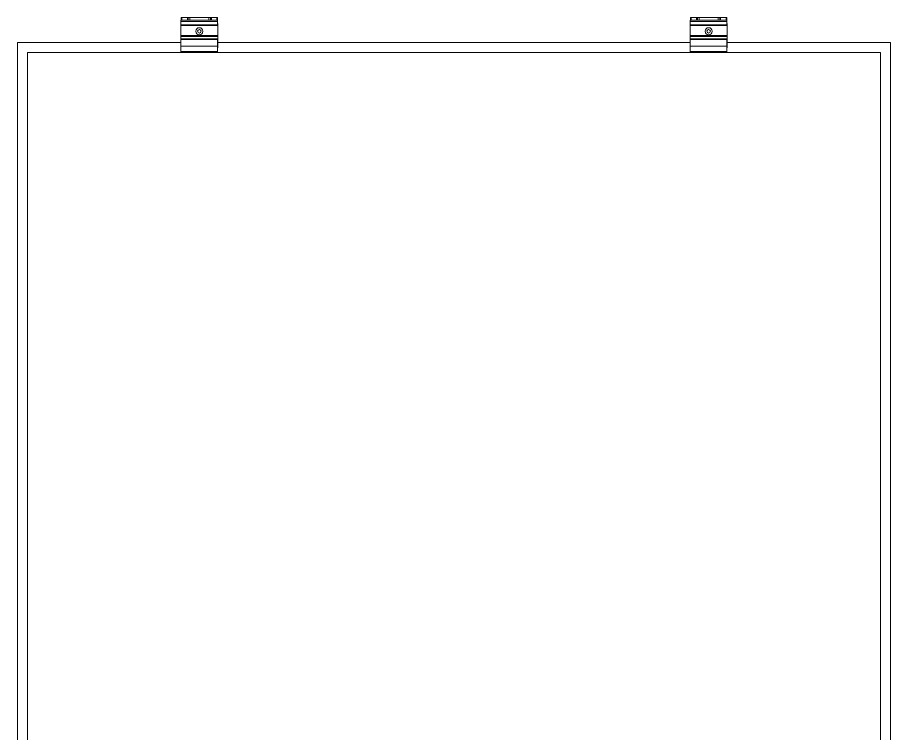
# Model space of a CAD drawing. Header units: feet. Extents: x -17 to 646, y -41 to 598.
# Drawn here: x 576.885 to 580.822, y 557.49 to 560.72 of the extents above; entities that cross this region are included whole.
import ezdxf

# ---------------------------------------------------------------- set-up
doc = ezdxf.new("R2010")
doc.units = ezdxf.units.FT
doc.header["$MEASUREMENT"] = 0

msp = doc.modelspace()

# ---------------------------------------------------------------- linework, layer by layer
at = {"color": 7, "linetype": 'Continuous', "lineweight": 15}
for p, q in [((577.62318, 560.72014), (577.62318, 560.70777)), ((577.78721, 560.72014), (577.62318, 560.72014)), ((577.65543, 560.70777), (577.65543, 560.72014)), ((577.75496, 560.70777), (577.75496, 560.72014)), ((577.78721, 560.70777), (577.78721, 560.72014)), ((579.91964, 560.72014), (579.91964, 560.70777)), ((580.08367, 560.72014), (579.91964, 560.72014)), ((579.95188, 560.70777), (579.95188, 560.72014)), ((580.05142, 560.70777), (580.05142, 560.72014)), ((580.08367, 560.70777), (580.08367, 560.72014)), ((577.62186, 560.56518), (577.62186, 560.70777)), ((577.78754, 560.70777), (577.62186, 560.70777)), ((577.78754, 560.70252), (577.62186, 560.70252)), ((577.78754, 560.68645), (577.62186, 560.68645)), ((577.62186, 560.68409), (577.78754, 560.68409)), ((577.78754, 560.68409), (577.78754, 560.70777)), ((577.78852, 560.69219), (577.78754, 560.69219)), ((577.78852, 560.5828), (577.78852, 560.69219)), ((579.91832, 560.56518), (579.91832, 560.70777)), ((580.084, 560.70777), (579.91832, 560.70777)), ((580.084, 560.70252), (579.91832, 560.70252)), ((580.084, 560.68645), (579.91832, 560.68645)), ((579.91832, 560.68409), (580.084, 560.68409)), ((580.084, 560.68409), (580.084, 560.70777)), ((580.08498, 560.69219), (580.084, 560.69219)), ((580.08498, 560.5828), (580.08498, 560.69219)), ((577.78852, 560.63801), (577.62186, 560.63801)), ((580.08498, 560.63801), (579.91832, 560.63801)), ((577.62186, 560.60732), (576.88503, 560.60732)), ((576.88503, 560.60732), (576.88503, 552.81743)), ((577.78852, 560.63366), (577.62186, 560.63366)), ((577.62186, 560.62412), (577.78754, 560.62412)), ((577.62186, 560.62084), (577.78754, 560.62084)), ((577.78754, 560.56518), (577.78754, 560.62412)), ((579.91832, 560.60732), (577.78852, 560.60732)), ((580.08498, 560.63366), (579.91832, 560.63366)), ((579.91832, 560.62412), (580.084, 560.62412)), ((579.91832, 560.62084), (580.084, 560.62084)), ((580.084, 560.56518), (580.084, 560.62412)), ((580.82182, 560.60732), (580.08498, 560.60732)), ((580.82182, 556.76239), (580.82182, 560.60732)), ((576.93096, 560.56139), (580.77589, 560.56139)), ((576.93096, 552.86336), (576.93096, 560.56139)), ((577.62186, 560.59131), (577.78754, 560.59131)), ((577.62186, 560.5667), (577.78754, 560.5667)), ((577.62186, 560.56531), (577.78754, 560.56531)), ((577.62186, 560.56518), (577.78754, 560.56518)), ((577.78852, 560.5828), (577.78754, 560.5828)), ((579.91832, 560.59131), (580.084, 560.59131)), ((579.91832, 560.5667), (580.084, 560.5667)), ((579.91832, 560.56531), (580.084, 560.56531)), ((579.91832, 560.56518), (580.084, 560.56518)), ((580.08498, 560.5828), (580.084, 560.5828)), ((580.77589, 560.56139), (580.77589, 556.80832))]:
    msp.add_line(p, q, dxfattribs=at)
at = {"color": 8, "linetype": 'Continuous', "lineweight": 15}
for p, q in [((577.62636, 560.70777), (577.62636, 560.72014)), ((577.65116, 560.70777), (577.65116, 560.72014)), ((577.66287, 560.70777), (577.66287, 560.72014)), ((577.74751, 560.70777), (577.74751, 560.72014)), ((577.75923, 560.70777), (577.75923, 560.72014)), ((577.78403, 560.70777), (577.78403, 560.72014)), ((579.92282, 560.70777), (579.92282, 560.72014)), ((579.94762, 560.70777), (579.94762, 560.72014)), ((579.95933, 560.70777), (579.95933, 560.72014)), ((580.04397, 560.70777), (580.04397, 560.72014)), ((580.05568, 560.70777), (580.05568, 560.72014)), ((580.08049, 560.70777), (580.08049, 560.72014)), ((577.78852, 560.60659), (577.78754, 560.60659)), ((580.08498, 560.60659), (580.084, 560.60659))]:
    msp.add_line(p, q, dxfattribs=at)
at = {"color": 7, "linetype": 'Continuous', "lineweight": 15}
for centre, radius in [((577.70519, 560.65774), 0.01619), ((577.70519, 560.65774), 0.01614), ((577.70519, 560.65774), 0.0082), ((580.00165, 560.65774), 0.01619), ((580.00165, 560.65774), 0.01614), ((580.00165, 560.65774), 0.0082)]:
    msp.add_circle(centre, radius, dxfattribs=at)

doc.saveas('drawing.dxf')
